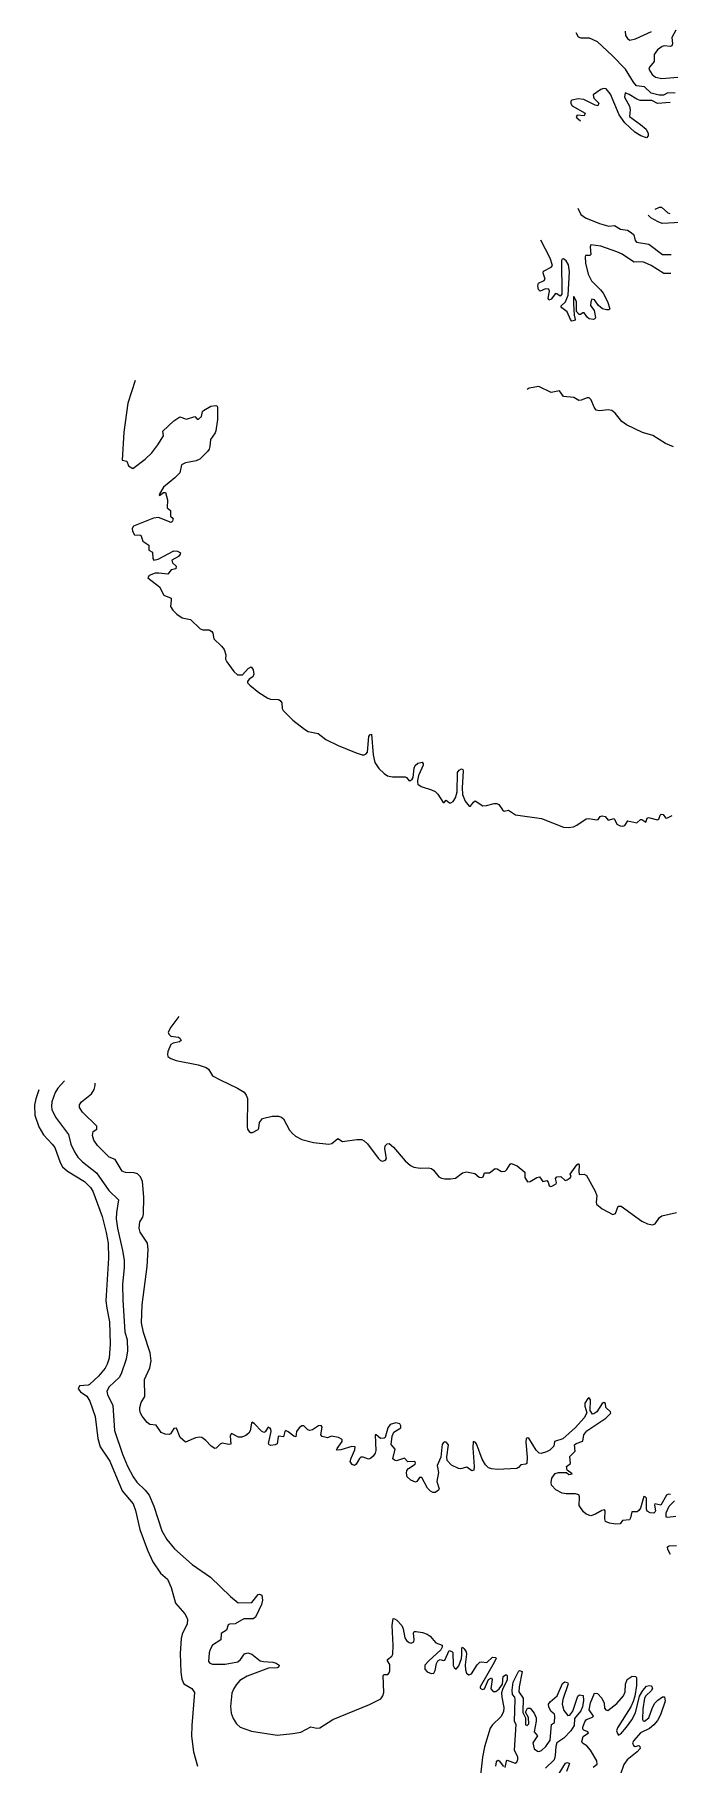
# Model space of a CAD drawing. Header units: feet. Extents: x -72 to 1107026, y -16 to 8357890.
# Drawn here: x 697109 to 719295, y 8180995 to 8241400 of the extents above; entities that cross this region are included whole.
import ezdxf

# ---------------------------------------------------------------- set-up
doc = ezdxf.new("R2010")
doc.units = ezdxf.units.FT
doc.header["$LTSCALE"] = 10
doc.header["$MEASUREMENT"] = 0
doc.layers.add('CURVAS_PERU_500_PSAD-18', color=23, linetype='CONTINUOUS', lineweight=5)
doc.layers.add('Hidrografia-IGN-QUEBRADAS', color=151, linetype='CONTINUOUS', lineweight=25)

msp = doc.modelspace()

# ---------------------------------------------------------------- linework, layer by layer
at = {"layer": 'CURVAS_PERU_500_PSAD-18'}
for points in [[(717753, 8241516), (717761, 8241368), (717833, 8241266), (717912, 8241206), (718105, 8241248), (718674, 8241505)], [(719521, 8241560), (719376, 8241299), (719405, 8241077), (719380, 8241009), (719336, 8240987), (719112, 8241006), (719041, 8240986)], [(719041, 8240986), (718882, 8240865), (718762, 8240706), (718760, 8240459), (718604, 8240266), (718580, 8240196), (718692, 8240004), (718809, 8239911), (719027, 8239868), (719724, 8239930)], [(719322, 8239029), (718874, 8238995), (718676, 8239094), (718277, 8239098), (718161, 8239143), (717884, 8239312), (717745, 8239363), (717720, 8239220), (717905, 8238896), (717919, 8238772), (717901, 8238537), (718289, 8238263), (718477, 8238100), (718547, 8237941), (718552, 8237867), (718489, 8237798), (718300, 8237863), (718086, 8237991), (717739, 8238314), (717543, 8238603), (717237, 8239315), (717085, 8239511), (716988, 8239518), (716895, 8239482), (716632, 8239296), (716657, 8239177), (716831, 8239001), (716793, 8238914), (716699, 8238931), (716300, 8239136), (716101, 8239151), (715880, 8239110), (715852, 8239070), (715847, 8238996), (715901, 8238913), (716355, 8238655), (716321, 8238567), (716072, 8238591), (716033, 8238533), (716062, 8238492), (716192, 8238390)], [(716091, 8235344), (716203, 8235122), (716363, 8235004), (716848, 8234805), (717183, 8234706), (717379, 8234739), (717586, 8234604), (717832, 8234569), (717961, 8234494), (718049, 8234405), (718098, 8234213), (718139, 8234152), (718580, 8234082), (719056, 8233722), (719354, 8233722)], [(719690, 8234842), (719042, 8234807), (718901, 8234857), (718641, 8235006), (718554, 8235089)], [(718800, 8235302), (718946, 8235368), (719019, 8235375), (719237, 8235172), (719306, 8235150)], [(719100, 8233057), (718652, 8233332), (718428, 8233443), (718356, 8233462), (718059, 8233457), (717618, 8233740), (717458, 8233811), (716892, 8234008), (716546, 8234053), (716521, 8233988), (716550, 8233716), (716512, 8233689), (716363, 8233689), (716350, 8233642), (716367, 8233419), (716459, 8233029), (716568, 8232806), (716889, 8232491), (716980, 8232372), (717128, 8232084), (717207, 8231821), (717174, 8231790), (717099, 8231785), (716957, 8231829), (716818, 8231934), (716680, 8232142), (716587, 8232155), (716549, 8232064), (716542, 8231940), (716670, 8231760), (716707, 8231515), (716685, 8231471), (716638, 8231456), (716491, 8231476), (716432, 8231521), (716318, 8231684), (716271, 8231689), (716192, 8231628), (716145, 8231621), (716050, 8231730), (716045, 8232077), (715959, 8232257), (715941, 8232226), (715944, 8232001), (715968, 8231602), (716002, 8231456), (715981, 8231413), (715886, 8231391), (715837, 8231445), (715717, 8231720), (715540, 8231857), (715498, 8231917), (715659, 8232068), (715755, 8232297), (715807, 8233120), (715764, 8233364), (715692, 8233495), (715595, 8233568), (715547, 8233556), (715526, 8233513), (715535, 8232339), (715475, 8232264), (715356, 8232351), (715309, 8232358), (715167, 8232155), (715076, 8232129), (715058, 8232196), (715101, 8232442), (715082, 8232511), (714960, 8232523), (714782, 8232435), (714717, 8232501), (714700, 8232625), (714721, 8232721), (714922, 8232817), (714949, 8232858), (714883, 8233071), (714895, 8233143), (715161, 8233277), (715207, 8233333), (715132, 8233595), (714805, 8234219)], [(719339, 8233061), (719100, 8233057)], [(700621, 8229315), (700363, 8228526), (700225, 8227511), (700171, 8226538), (700333, 8226501), (700393, 8226339), (700542, 8226247), (700976, 8226570), (701207, 8226798), (701421, 8227074), (701620, 8227393), (701596, 8227557), (701977, 8227917), (702189, 8228048), (702423, 8227972), (702709, 8228059), (702790, 8227971), (702836, 8227967), (702945, 8228066), (702981, 8228237), (703011, 8228276), (703274, 8228419), (703444, 8228453), (703485, 8228428), (703502, 8228381), (703501, 8227957), (703440, 8227562), (703415, 8227491), (703261, 8227266), (703237, 8227018), (703209, 8226922), (703153, 8226839), (702890, 8226574), (702751, 8226520), (702384, 8226444), (702249, 8226380), (702180, 8226095), (702005, 8225917), (701620, 8225598), (701464, 8225342), (701471, 8225310), (701616, 8225409), (701684, 8225408), (701749, 8225152), (701743, 8224873), (701862, 8224785), (701860, 8224588), (701948, 8224501), (701933, 8224405), (701877, 8224365), (701439, 8224540), (701267, 8224513), (700571, 8224236), (700519, 8224152), (700528, 8224054), (700602, 8223926), (700823, 8223920), (700895, 8223714), (701097, 8223568), (701100, 8223399), (701227, 8223327), (701243, 8223103), (701279, 8223046), (701423, 8223087), (701977, 8223372), (702100, 8223366), (702207, 8223304), (702200, 8223256), (702138, 8223178), (701904, 8223041), (701924, 8222948), (702061, 8222841), (702045, 8222748), (701877, 8222713), (701769, 8222553), (701448, 8222596), (701324, 8222588), (701112, 8222514), (701066, 8222431), (701480, 8222114), (701627, 8221827), (701877, 8221725), (701888, 8221652), (701860, 8221431), (701939, 8221304), (702080, 8221162), (702264, 8221033), (702555, 8220973), (702895, 8220645), (702991, 8220619), (703216, 8220609), (703301, 8220561), (703339, 8220497), (703370, 8220303), (703645, 8220049), (703729, 8219925), (703794, 8219737), (703779, 8219589), (703825, 8219501), (704075, 8219158), (704201, 8219037), (704375, 8219042), (704578, 8219258), (704683, 8219320), (704751, 8219217), (704772, 8219070), (704738, 8218978), (704612, 8218896), (704555, 8218815), (704548, 8218766), (704635, 8218677), (704945, 8218425), (705262, 8218226), (705357, 8218195), (705631, 8218183), (705697, 8218149), (705749, 8218065), (705767, 8217866), (705795, 8217797), (706131, 8217462), (706545, 8217140), (706675, 8217067), (707016, 8216992), (707293, 8216779), (707721, 8216573), (708344, 8216314), (708558, 8216245), (708632, 8216251), (708699, 8216284), (708744, 8216343), (708785, 8216890), (708823, 8216952), (708886, 8216967), (708944, 8216245), (708999, 8215976), (709143, 8215773), (709321, 8215598), (709443, 8215512), (709613, 8215475), (710062, 8215475), (710108, 8215457), (710201, 8215341), (710250, 8215349), (710310, 8215394), (710344, 8215460), (710380, 8215782), (710411, 8215877), (710506, 8215956), (710605, 8215981)], [(719433, 8227008), (719156, 8227119), (718715, 8227403), (718354, 8227502), (717791, 8227772), (717629, 8227889), (717395, 8228181), (717277, 8228272), (717154, 8228292), (716856, 8228261), (716736, 8228289), (716660, 8228386), (716557, 8228641), (716488, 8228711), (716415, 8228711), (716205, 8228629), (716131, 8228623), (715959, 8228722), (715588, 8228762), (715452, 8228961), (715162, 8228906), (714733, 8229107), (714393, 8229058), (714325, 8229008)], [(710495, 8215292), (710501, 8215228), (710621, 8215140), (710979, 8215032), (711113, 8214965), (711198, 8214874), (711384, 8214579), (711426, 8214588), (711488, 8214667), (711606, 8214578), (711654, 8214568), (711738, 8214618), (711821, 8214742), (711880, 8214958), (711893, 8215632), (711943, 8215716), (712029, 8215765), (712070, 8215738), (712087, 8215691), (712050, 8215093), (712065, 8214869), (712154, 8214636), (712293, 8214461), (712338, 8214459), (712444, 8214599), (712505, 8214638), (712778, 8214472), (712902, 8214482), (713167, 8214555), (713266, 8214551), (713328, 8214510), (713462, 8214329), (713522, 8214287), (713666, 8214319), (713914, 8214153), (714828, 8214025), (715594, 8213722), (715768, 8213708), (715940, 8213737), (716054, 8213788), (716387, 8214009), (716484, 8214025), (716754, 8213976), (716799, 8213996), (716879, 8214092), (716950, 8214113), (717048, 8214099), (717151, 8213966), (717365, 8214026), (717461, 8213829), (717572, 8213773), (717670, 8213755), (717737, 8213782), (717841, 8213948), (718154, 8213875), (718287, 8213985), (718333, 8213996), (718475, 8213899), (718522, 8214039), (718565, 8214058), (718879, 8213981), (718919, 8214007), (718972, 8214147), (719008, 8214180), (719081, 8214170), (719161, 8214045), (719209, 8214043), (719388, 8214128)], [(710605, 8215981), (710649, 8215993), (710693, 8215933), (710693, 8215884), (710534, 8215545), (710531, 8215529)], [(710531, 8215529), (710490, 8215350), (710495, 8215292)], [(702150, 8207106), (701876, 8206739), (701782, 8206564), (701803, 8206493), (701873, 8206422), (702143, 8206387), (702201, 8206341), (702229, 8206272), (702176, 8206227), (701955, 8206183), (701870, 8206134), (701761, 8205884), (701750, 8205784), (701771, 8205713), (701874, 8205646), (702062, 8205577), (702822, 8205424), (703108, 8205336), (703184, 8205273), (703328, 8205042), (703589, 8204896), (704202, 8204612), (704435, 8204467), (704507, 8204366), (704545, 8204247), (704542, 8203273), (704553, 8203174), (704608, 8203092), (704650, 8203065), (704724, 8203066), (704920, 8203170), (704946, 8203212), (704971, 8203410), (705074, 8203547), (705415, 8203626), (705639, 8203630), (705735, 8203602), (705811, 8203539), (706019, 8203141), (706117, 8203028), (706229, 8202928), (706449, 8202812), (706851, 8202712), (707398, 8202657), (707495, 8202678), (707709, 8202846), (707874, 8202747), (708368, 8202822), (708542, 8202816), (708630, 8202770), (708741, 8202670), (709115, 8202170), (709203, 8202081), (709272, 8202060), (709367, 8202090), (709408, 8202150), (709351, 8202493), (709358, 8202592), (709429, 8202661), (709501, 8202675), (709652, 8202545), (710060, 8202072), (710244, 8201903), (710358, 8201852), (710579, 8201812), (710878, 8201824), (710975, 8201805), (711054, 8201744), (711238, 8201508), (711326, 8201462), (711448, 8201438), (711648, 8201438), (711820, 8201470), (712058, 8201650), (712202, 8201687), (712496, 8201634), (712646, 8201506), (712743, 8201487), (712787, 8201508), (712838, 8201648), (713007, 8201653), (713208, 8201799), (713280, 8201793), (713428, 8201703), (713551, 8201716), (713608, 8201763), (713724, 8201956), (713766, 8201981), (713974, 8201902), (714244, 8201680), (714239, 8201485), (714330, 8201338), (714426, 8201346), (714663, 8201485), (714758, 8201507), (714871, 8201346), (715015, 8201379), (715058, 8201322), (715094, 8201202), (715136, 8201178), (715185, 8201184), (715337, 8201266), (715347, 8201313), (715314, 8201459), (715360, 8201515), (715505, 8201521), (715654, 8201390), (715726, 8201407), (715827, 8201480), (715858, 8201519), (715826, 8201607), (716057, 8201933), (716115, 8201980), (716138, 8201918), (716127, 8201694), (716144, 8201596), (716314, 8201611), (716399, 8201561), (716705, 8201017), (716763, 8200853), (716729, 8200631), (716752, 8200561), (716942, 8200400), (717316, 8200198), (717405, 8200230), (717509, 8200483), (717605, 8200491), (718330, 8199961), (718533, 8199866), (718705, 8199835), (718798, 8199867), (718946, 8200098), (719025, 8200156), (719537, 8200267)], [(698153, 8204861), (697919, 8204609), (697824, 8204462), (697712, 8204132), (697696, 8203983), (697709, 8203859), (697842, 8203591), (698295, 8202994), (698375, 8202655), (698504, 8202384), (698624, 8202194), (698779, 8202032), (699277, 8201656), (699703, 8201040), (700042, 8200713), (699968, 8200269), (699958, 8200044), (700003, 8199723), (700186, 8198944), (700240, 8198598), (700240, 8198348), (700183, 8197751), (700195, 8197202), (700269, 8196104), (700347, 8195815), (700357, 8195440), (700310, 8195145), (700132, 8194639), (700064, 8194505), (699721, 8194179), (699638, 8194028), (699659, 8193906), (699848, 8193527), (699905, 8192655), (700183, 8191826), (700361, 8191413), (700550, 8191033), (700677, 8190848), (700968, 8190573), (701111, 8190400), (701278, 8190010), (701558, 8189155), (701729, 8188850), (702002, 8188525), (702612, 8187970), (703253, 8187536), (703957, 8186862), (704224, 8186638), (704703, 8186650), (704922, 8186922), (704968, 8186939), (705056, 8186899), (705072, 8186727), (705042, 8186580), (704824, 8186132), (704744, 8186076), (704421, 8186082), (704120, 8185906), (703921, 8185891), (703879, 8185867), (703813, 8185681), (703625, 8185563), (703620, 8185343), (703323, 8185163), (703245, 8185008), (703214, 8184887), (703189, 8184588), (703231, 8184528), (703323, 8184494), (703773, 8184495), (704215, 8184571), (704305, 8184655), (704445, 8184861), (704561, 8184896), (704700, 8184844), (704991, 8184610), (705112, 8184583), (705436, 8184565), (705555, 8184528), (705659, 8184461), (705629, 8184395), (705588, 8184368), (705289, 8184350), (704539, 8184076), (704284, 8183919), (704151, 8183770), (704055, 8183624), (703999, 8183486), (703959, 8183013), (703977, 8182789), (704045, 8182601), (704163, 8182410), (704292, 8182294), (704694, 8182160), (705592, 8182017), (706139, 8182072), (706410, 8182120), (706758, 8182307), (706978, 8182261), (707076, 8182271), (707537, 8182568), (708810, 8183086), (709214, 8183283), (709284, 8183386), (709312, 8183507), (709293, 8184105), (709329, 8184133), (709453, 8184139), (709504, 8184192), (709525, 8184264), (709526, 8184488), (709442, 8184611), (709440, 8184659), (709599, 8184778), (709633, 8184843), (709643, 8185143), (709607, 8185842), (709642, 8186087), (709690, 8186082), (709773, 8186027), (709943, 8185844), (709988, 8185728), (710051, 8185410), (710106, 8185327), (710203, 8185249), (710274, 8185228), (710362, 8185271), (710378, 8185343), (710346, 8185590), (710371, 8185630), (710445, 8185640), (710667, 8185603), (710832, 8185545), (710930, 8185468), (711126, 8185243), (711357, 8185161), (711355, 8185088), (711307, 8185001), (710882, 8184614), (710751, 8184464), (710750, 8184317), (710827, 8184222), (710968, 8184174), (711065, 8184184), (711110, 8184272), (711159, 8184517), (711200, 8184608), (711281, 8184663), (711398, 8184621), (711442, 8184636), (711600, 8184972)], [(697259, 8204551), (697152, 8204231), (697109, 8204010), (697118, 8203662), (697260, 8203263), (697416, 8202978), (697727, 8202653), (697814, 8202532), (698005, 8202017), (698090, 8201864), (698254, 8201712), (698853, 8201352), (699062, 8201137), (699145, 8201013), (699472, 8200126), (699615, 8199569), (699679, 8199200), (699691, 8198675), (699603, 8197178), (699629, 8196930), (699728, 8196454), (699752, 8195680), (699717, 8195182), (699651, 8194968), (699580, 8194836), (699342, 8194547), (699025, 8194263), (698981, 8194241), (698684, 8194220), (698638, 8194108), (698710, 8194010), (698933, 8193850), (699040, 8193682), (699227, 8193139), (699323, 8192371), (699396, 8192080), (699738, 8191589), (700168, 8190551), (700552, 8190093), (700636, 8189858), (700785, 8189199), (701061, 8188475), (701246, 8188066), (701506, 8187669), (701760, 8187468), (701884, 8187169), (702031, 8186629), (702359, 8186252), (702423, 8186145), (702452, 8186050), (702436, 8185902), (702272, 8185538), (702236, 8185393), (702202, 8184869), (702219, 8184219), (702258, 8183973), (702327, 8183813), (702601, 8183643), (702698, 8183502), (702601, 8182356), (702593, 8181982), (702662, 8181437), (702803, 8180933)], [(709202, 8192378), (709051, 8192509), (709013, 8192502), (709039, 8191954), (709013, 8191858), (708942, 8191756), (708845, 8191678), (708775, 8191654), (708589, 8191725), (708516, 8191728), (708461, 8191678), (708350, 8191483), (708294, 8191436), (708202, 8191469), (708134, 8191570), (708167, 8191690), (708305, 8191984), (708311, 8192080), (708191, 8192092), (707806, 8191984), (707682, 8191970), (707663, 8191983), (707681, 8192029), (707862, 8192268), (707857, 8192337), (707725, 8192405), (707480, 8192454), (707350, 8192395), (707158, 8192441), (707113, 8192499), (707157, 8192769), (707130, 8192832), (707032, 8192820), (706827, 8192679), (706731, 8192654), (706661, 8192677), (706524, 8192822), (706453, 8192822), (706357, 8192743), (706265, 8192624), (706234, 8192430), (706165, 8192453), (705973, 8192613), (705885, 8192658), (705855, 8192625), (705807, 8192435), (705660, 8192453), (705616, 8192436), (705585, 8192192), (705519, 8192158), (705371, 8192135), (705302, 8192158), (705288, 8192206), (705372, 8192621), (705369, 8192696), (705342, 8192738), (705278, 8192769), (705164, 8192606), (705121, 8192583), (705037, 8192635), (704800, 8192892), (704716, 8192945), (704686, 8192910), (704648, 8192638), (704592, 8192556), (704493, 8192480), (704353, 8192426), (704230, 8192417), (703995, 8192550), (703941, 8192472), (703971, 8192177), (703902, 8192161), (703659, 8192212), (703593, 8192179), (703450, 8192040), (703403, 8192025), (703276, 8192102), (703093, 8192307), (702955, 8192412), (702882, 8192426), (702735, 8192398), (702382, 8192245), (702196, 8192410), (702073, 8192736), (701980, 8192730), (701857, 8192542), (701816, 8192515), (701669, 8192529), (701532, 8192589), (701361, 8192841), (701140, 8192866), (701040, 8192939), (700870, 8193154), (700811, 8193264), (700783, 8193359), (700788, 8193459), (700835, 8193627), (700966, 8193838), (700954, 8194435), (701140, 8194844), (701179, 8195090), (701143, 8195362), (700911, 8196075), (700849, 8196418), (700870, 8197042), (701040, 8198382), (701078, 8198980), (701052, 8199202), (700804, 8199576), (700759, 8199717), (700786, 8199940), (700893, 8200108), (700918, 8200204), (700929, 8200803), (700878, 8201351), (700809, 8201510), (700703, 8201615), (700584, 8201648), (700284, 8201661), (700172, 8201712), (699924, 8202114), (699719, 8202197), (699312, 8202602), (699185, 8202788), (699134, 8202953), (699158, 8203100), (699282, 8203182), (699287, 8203281), (698783, 8203767), (698676, 8203933), (698679, 8204032), (698744, 8204136), (699100, 8204408), (699188, 8204559), (699228, 8204703), (699226, 8204785)], [(719332, 8190418), (719260, 8190427), (719196, 8190391), (718998, 8190050), (718781, 8190090), (718768, 8190044), (718803, 8189847), (718787, 8189801), (718747, 8189772), (718623, 8189782), (718517, 8189840), (718498, 8189912), (718497, 8190286), (718450, 8190344), (718404, 8190351), (718280, 8189946), (718231, 8189860), (718170, 8189818), (717976, 8189820), (717935, 8189601), (717903, 8189535), (717657, 8189516), (717568, 8189398), (717422, 8189380), (717201, 8189420), (717065, 8189479), (717032, 8189571), (717052, 8189845), (717023, 8189881), (716927, 8189859), (716712, 8189732), (716549, 8189670), (716389, 8189731), (716297, 8189815), (716140, 8190040), (716152, 8190337), (716130, 8190407), (716014, 8190447), (715689, 8190440), (715542, 8190464), (715323, 8190583), (715169, 8190745), (715159, 8190843), (715191, 8190989), (715299, 8191154), (715419, 8191187), (715697, 8191187), (715778, 8191117), (715898, 8191140), (715717, 8191267), (715703, 8191400), (715837, 8191504), (715809, 8191750), (716005, 8191938), (715976, 8192156), (716035, 8192200), (716268, 8192283), (716305, 8192501), (716410, 8192639), (717074, 8193084), (717253, 8193256), (717236, 8193302), (717072, 8193454), (717064, 8193599), (717001, 8193637), (716942, 8193597), (716757, 8193302), (716653, 8193234), (716604, 8193230), (716522, 8193350), (716532, 8193724), (716480, 8193805), (716441, 8193777), (716341, 8193606), (716342, 8193507), (716407, 8193267), (716315, 8193093), (716016, 8192757), (715567, 8192360), (715283, 8192275), (715259, 8192104), (715111, 8191971), (715003, 8191908), (714813, 8191851), (714739, 8191860), (714634, 8191964), (714377, 8192392), (714331, 8192399), (714290, 8192370), (714272, 8192249), (714324, 8191727), (714312, 8191503), (714273, 8191475), (714099, 8191456), (714025, 8191358), (713961, 8191328), (713287, 8191293), (713088, 8191311), (712971, 8191352), (712864, 8191457), (712746, 8191648), (712558, 8192191), (712506, 8192244), (712439, 8192268), (712429, 8192045), (712470, 8191396), (712458, 8191274), (712394, 8191247), (712213, 8191376), (711998, 8191317), (711924, 8191322), (711680, 8191448), (711530, 8191611), (711511, 8191734), (711574, 8192153), (711492, 8192242), (711444, 8192254), (711400, 8192231), (711356, 8192171), (711337, 8192073), (711310, 8191725), (711173, 8191432), (711230, 8191191), (711161, 8190876), (711248, 8190618), (711228, 8190573), (711104, 8190492), (711030, 8190489), (710944, 8190538), (710839, 8190645), (710638, 8191015), (710565, 8191009), (710463, 8190869), (710419, 8190852), (710258, 8190918), (710135, 8191040), (710104, 8191160), (710116, 8191258), (710181, 8191333), (710411, 8191483), (710420, 8191530), (710398, 8191575), (710155, 8191561), (710040, 8191688), (709755, 8191601), (709682, 8191615), (709627, 8191663), (709715, 8191998), (709571, 8192163), (709601, 8192460), (709659, 8192596), (709913, 8192747), (709906, 8192821), (709869, 8192885), (709728, 8192923), (709540, 8192863), (709450, 8192746), (709363, 8192409), (709322, 8192383), (709202, 8192378)], [(719517, 8189657), (719222, 8189616), (719177, 8189632), (719184, 8189779), (719282, 8190008), (719478, 8190194)], [(719334, 8188320), (719237, 8188495), (719228, 8188593), (719291, 8188627), (719540, 8188643)], [(711600, 8184972), (711694, 8184937), (711726, 8184901), (711739, 8184452), (711768, 8184384), (711846, 8184324), (711936, 8184435), (712027, 8184694), (712046, 8184817), (712039, 8185067), (712051, 8185088), (712073, 8185080), (712126, 8185027), (712192, 8184921), (712205, 8184848), (712158, 8184476), (712163, 8184302), (712205, 8184185), (712283, 8184125), (712373, 8184159), (712580, 8184471), (712666, 8184561), (712713, 8184575), (712911, 8184552), (713109, 8184737), (713230, 8184730), (713242, 8184710), (713167, 8184551), (712677, 8183709), (712686, 8183662), (712768, 8183606), (712832, 8183636), (712972, 8183955), (713078, 8184018), (713098, 8183956), (713053, 8183635), (713134, 8183545), (713228, 8183539), (713343, 8183634), (713457, 8183798), (713481, 8184069), (713564, 8184123), (713611, 8184119), (713624, 8184098), (713630, 8183950), (713465, 8183614), (713431, 8183494), (713434, 8183345), (713505, 8182977), (713499, 8182828), (713399, 8182656), (713110, 8182380), (713026, 8182257), (712836, 8181610), (712761, 8181242), (712687, 8180622)], [(713554, 8180884), (713596, 8181102), (713627, 8181138), (713903, 8181033), (713961, 8181078), (714001, 8181169), (713992, 8181243), (713885, 8181495), (713940, 8182393), (713879, 8182498), (713904, 8183272), (713893, 8183346), (713813, 8183440), (713798, 8183589), (713835, 8183861), (714018, 8184242), (714058, 8184272), (714146, 8184242), (714046, 8183703), (714036, 8183528), (714188, 8183305), (714169, 8182809), (714263, 8182626), (714260, 8182382), (714327, 8182359), (714381, 8182409), (714367, 8182633), (714268, 8182823), (714332, 8182957), (714426, 8182961), (714565, 8182784), (714638, 8182626), (714642, 8182501), (714566, 8182135), (714689, 8181991), (714524, 8181744), (714566, 8181540), (714688, 8181454), (714735, 8181441), (714825, 8181483), (714973, 8181617), (715126, 8181844), (715175, 8182391), (715273, 8182458), (715293, 8182681), (715276, 8182754), (715157, 8182842), (715076, 8182997), (715067, 8183095), (715124, 8183176), (715368, 8183388), (715555, 8183823), (715634, 8183879), (715729, 8183851), (715754, 8183811), (715572, 8183266), (715544, 8183094), (715608, 8182880), (715746, 8182705), (715813, 8182718), (715919, 8182856), (716099, 8183375), (716156, 8183420), (716275, 8183396), (716290, 8183223), (716257, 8183001), (716194, 8182866), (715973, 8182596), (715969, 8182350), (715844, 8182163), (715605, 8181908), (715357, 8181743), (715320, 8181624), (715303, 8181300), (715269, 8181154), (714968, 8180861)], [(716630, 8180894), (716766, 8181004), (716754, 8181124), (716533, 8181487), (716412, 8181646), (716262, 8181735), (716228, 8181800), (716280, 8181964), (716463, 8182094), (716446, 8182133), (716307, 8182188), (716273, 8182224), (716274, 8182298), (716337, 8182487), (716397, 8182566), (716608, 8182643), (716642, 8182678), (716490, 8182898), (716531, 8183144), (716680, 8183485), (716777, 8183475), (716927, 8183309), (717016, 8183131), (717027, 8182958), (717076, 8182902), (717146, 8182881), (717462, 8183125), (717693, 8183387), (717747, 8183526), (717760, 8183800), (717814, 8183963), (717990, 8184073), (718112, 8184064), (718139, 8184024), (718140, 8183749), (718084, 8183379), (718027, 8183187), (717942, 8183006), (717478, 8182266), (717449, 8182171), (717475, 8182075), (717520, 8182016), (717600, 8182066), (717800, 8182290), (717986, 8182556), (718111, 8182801), (718253, 8183382), (718363, 8183578), (718499, 8183723), (718596, 8183745), (718669, 8183733), (718704, 8183643), (718657, 8183558), (718470, 8183393), (718424, 8183304), (718367, 8182935), (718352, 8182560), (718377, 8182518), (718423, 8182505), (718574, 8182625), (718702, 8182978), (718782, 8183133), (718885, 8183241), (719052, 8183350), (719126, 8183349), (719143, 8183203), (718982, 8182731), (718877, 8182533), (718750, 8182378), (718596, 8182252), (718282, 8182099), (718055, 8181834), (718010, 8181745), (718038, 8181652), (718100, 8181619), (718221, 8181652), (718255, 8181618), (718269, 8181545), (718172, 8181433), (717823, 8181150), (717697, 8180995), (717569, 8180618)], [(713233, 8180935), (713257, 8181083), (713297, 8181144), (713340, 8181122), (713494, 8180925)], [(715447, 8180675), (715667, 8181038), (715735, 8181057), (715800, 8181023), (715699, 8180746)]]:
    msp.add_lwpolyline(points, dxfattribs=at)
at = {"layer": 'Hidrografia-IGN-QUEBRADAS'}
msp.add_lwpolyline([(719494, 8239359), (719245, 8239366), (719090, 8239286), (718942, 8239281), (718651, 8239358), (718419, 8239580), (718150, 8239610), (718038, 8239744), (717758, 8240187), (717292, 8240675), (716776, 8241148), (716507, 8241277), (716209, 8241275), (716118, 8241314), (716036, 8241465)], dxfattribs=at)

doc.saveas('drawing.dxf')
